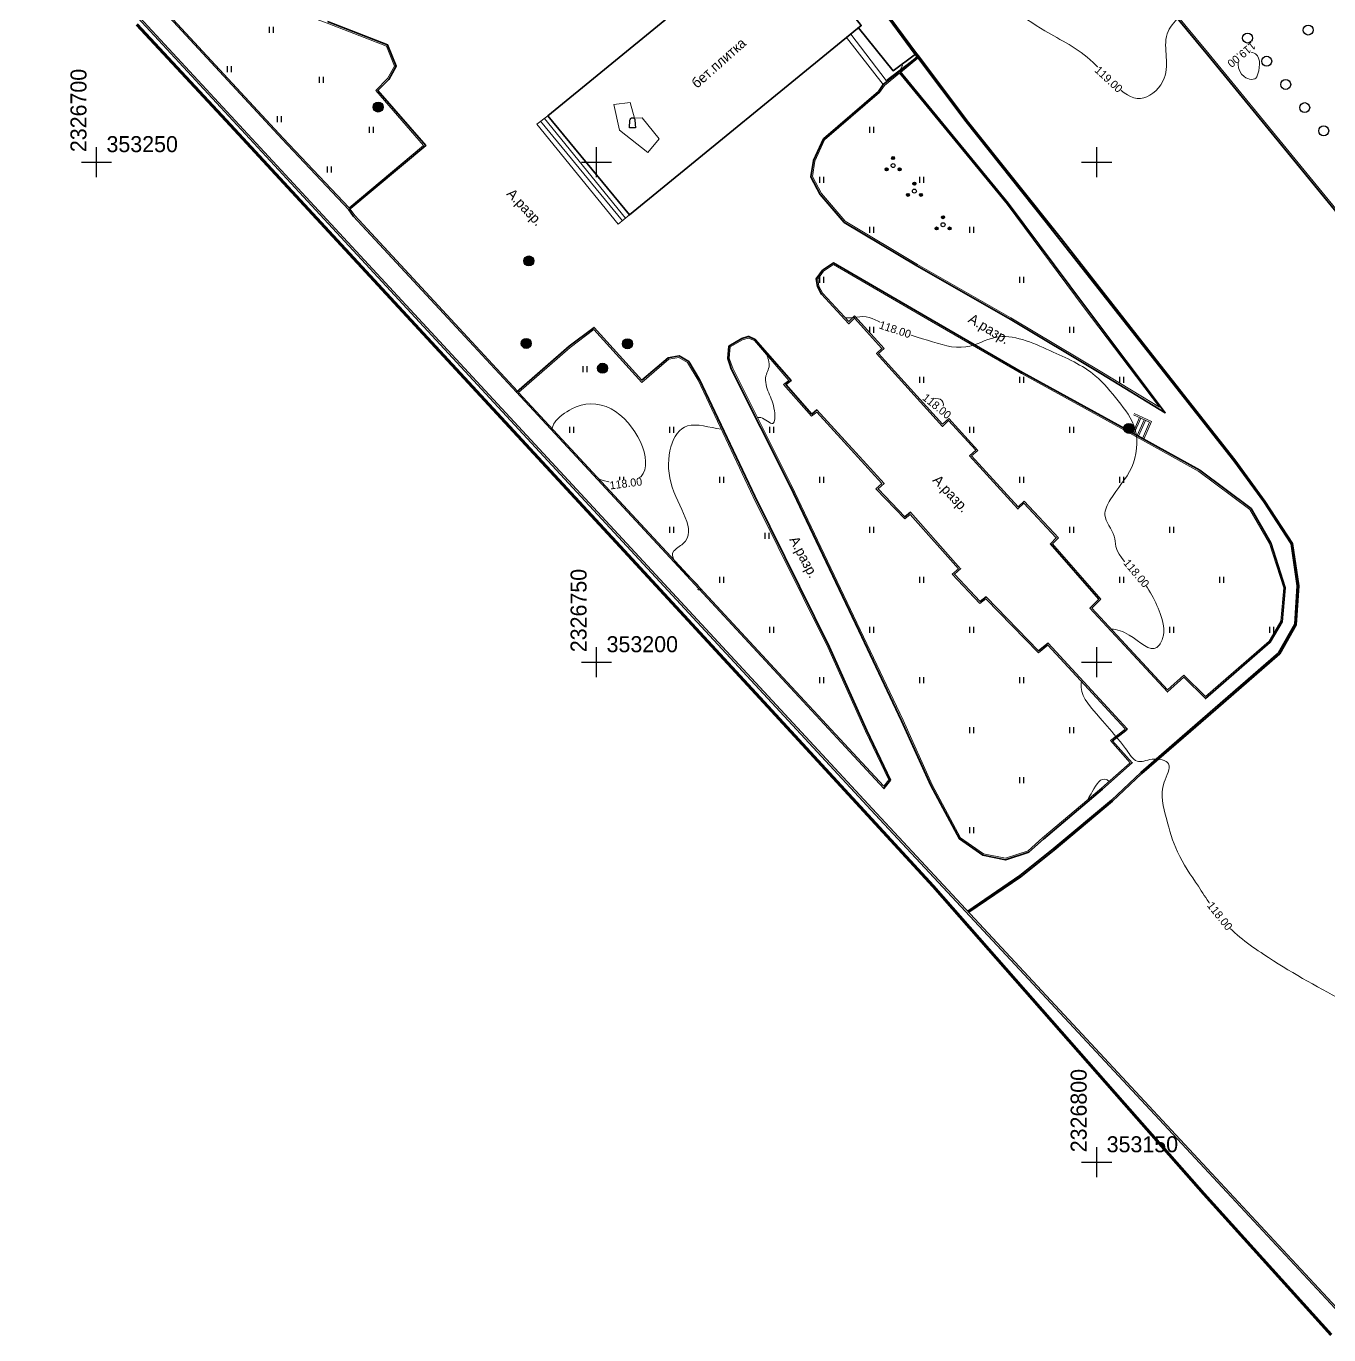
# Model space of a CAD drawing. Header units: millimetres. Extents: x 2326659 to 2326921, y 353133 to 353431.
# Drawn here: x 2326693 to 2326823.2, y 353132.7 to 353263.6 of the extents above; entities that cross this region are included whole.
import ezdxf
from ezdxf.enums import TextEntityAlignment as Align

# ---------------------------------------------------------------- set-up
doc = ezdxf.new("R2010")
doc.units = ezdxf.units.MM
for name, color, linetype in [('06_Инженерно-технические сооружения', 7, 'Continuous'), ('10_Границы покрытий и угодий', 7, 'Continuous'), ('13_Растительность', 7, 'Continuous'), ('19_Горизонтали', 7, 'Continuous'), ('44_Крышки колодцев', 7, 'Continuous'), ('pl_Планшетная_сетка', 7, 'Continuous'), ('Структурные линии', 7, 'Continuous')]:
    doc.layers.add(name, color=color, linetype=linetype)
doc.layers.add('0_ГРАНИЦЫ ПРОЕКТИРОВАНИЯ_Ном._пера__44', color=7, linetype='Continuous', lineweight=60, true_color=0x029e21)
doc.styles.add('LIKE11', font='bm431.shx')
doc.styles.add('pragmai.shx', font='pragmai.shx')

# ---------------------------------------------------------------- blocks, each defined once
blk = doc.blocks.new('g_117')
h = blk.add_hatch(color=255)
h.paths.add_polyline_path([(-0.6, 0.7), (0.7, -0.6, 0.177899), (0.93, 0, 0.639215)])
h.paths.add_polyline_path([(-0.7, 0.6, 0.177899), (-0.93, 0, 0.639215), (0.6, -0.7)])
at = {"color": 0, "flags": 128}
blk.add_lwpolyline([(0.71, -0.71), (-0.71, 0.71)], dxfattribs=at)
at = {"color": 0}
blk.add_circle((0, 0), 1, dxfattribs=at)
at = {"style": 'LIKE11', "flags": 8}
for tag, height, p in [('Номер', 1.6, (0, 2.5)), ('Текст', 2, (1.78, 0.2)), ('Отметка кольца люка', 1.6, (0, -2)), ('Отметка земли (возле него)', 1.6, (0, -4)), ('Верх прокладки', 1.6, (0, -6)), ('Низ прокладки', 1.6, (0, -8))]:
    blk.add_attdef(tag, text='', height=height, dxfattribs=at).set_placement(p, align=Align.MIDDLE_LEFT)
blk = doc.blocks.new('g_395_1')
h = blk.add_hatch(color=0)
h.paths.add_polyline_path([(0.3, 1.5, 1), (-0.3, 1.5, 1)])
h.paths.add_polyline_path([(-1.6, -0.75, 1), (-1, -0.75, 1)])
h.paths.add_polyline_path([(1.6, -0.75, 1), (1, -0.75, 1)])
at = {"color": 0}
for centre, radius in [((0, 0), 0.4), ((0, 1.5), 0.3), ((-1.3, -0.75), 0.3), ((1.3, -0.75), 0.3)]:
    blk.add_circle(centre, radius, dxfattribs=at)
blk = doc.blocks.new('BL_333')
at = {"color": 0}
for p, q in [((0, -1.5), (0, 1.5)), ((-1.5, 0), (1.5, 0))]:
    blk.add_line(p, q, dxfattribs=at)

msp = doc.modelspace()

# ---------------------------------------------------------------- linework, layer by layer
at = {"layer": '06_Инженерно-технические сооружения', "color": 7, "linetype": 'Continuous', "lineweight": 20, "ltscale": 0.5, "transparency": 33554559, "flags": 128}
for points, elevation in [([(2326884, 353254.95), (2326883.71, 353245.87), (2326875.35, 353239.37), (2326867.26, 353233.29), (2326858.1, 353226.34), (2326854.91, 353224.48), (2326850.3, 353224.07), (2326846.89, 353224.36), (2326840.13, 353225.54), (2326833.83, 353233.26), (2326826.91, 353241.68), (2326819.54, 353250.66), (2326811.26, 353260.81), (2326799.08, 353275.48), (2326791.81, 353284.48), (2326784.4, 353293.41), (2326778.11, 353301.46), (2326773.64, 353307.07), (2326766.65, 353315.75), (2326758.81, 353325.1), (2326755.05, 353329.52)], 118.9), ([(2326806.27, 353225.49), (2326798.75, 353235.44), (2326791.04, 353245.81), (2326780.29, 353258.88), (2326778.78, 353257.66), (2326778.29, 353256.95), (2326772.8, 353252.23), (2326771.82, 353250.11), (2326771.58, 353248.56), (2326772.48, 353246.87), (2326774.86, 353244.1), (2326782.09, 353239.77), (2326791.43, 353234.44), (2326800.51, 353229), (2326806.27, 353225.49)], 118.75), ([(2326772.22, 353237.61), (2326772.62, 353236.88), (2326775.22, 353234.05), (2326775.8, 353234.62), (2326778.74, 353231.37), (2326778.2, 353230.85), (2326784.6, 353223.79), (2326785.21, 353224.37), (2326788.12, 353221.18), (2326787.5, 353220.63), (2326792.14, 353215.53), (2326792.74, 353216.1), (2326796.17, 353212.45), (2326795.57, 353211.83), (2326800.42, 353206.3), (2326799.53, 353205.39), (2326807.09, 353197.24), (2326808.71, 353198.71), (2326810.89, 353196.56), (2326817.24, 353202.1), (2326818.41, 353204.09), (2326818.71, 353207.43), (2326817.27, 353211.88), (2326815.33, 353215.28), (2326810.23, 353219.08), (2326805.77, 353221.55), (2326802.42, 353223.39), (2326792.5, 353228.85), (2326782.84, 353234.43), (2326773.69, 353239.75), (2326772.7, 353239.09), (2326772.11, 353238.29), (2326772.22, 353237.61)], 117.98), ([(2326742.21, 353226.98), (2326747.35, 353231.47), (2326749.73, 353233.28), (2326754.52, 353227.98), (2326757.24, 353230.29), (2326758.22, 353230.46), (2326759.1, 353229.97)], 118.18), ([(2326759.1, 353229.97), (2326760.15, 353228.2), (2326765.67, 353216.53), (2326773.14, 353201.43), (2326776.89, 353193.1), (2326779.22, 353188.23), (2326778.72, 353187.59), (2326769.05, 353197.99), (2326757.04, 353211.01), (2326742.21, 353226.98)], 117.97)]:
    msp.add_lwpolyline(points, dxfattribs=dict(at, elevation=elevation))
at = {"layer": '06_Инженерно-технические сооружения', "color": 5, "linetype": 'Continuous', "lineweight": 20, "ltscale": 0.5, "elevation": 118.05, "flags": 128}
msp.add_lwpolyline([(2326700, 353272.73), (2326700.04, 353272.53), (2326718.66, 353252.4), (2326725.25, 353245.42), (2326732.7, 353251.68), (2326727.92, 353257.16), (2326729.1, 353258.36), (2326729.8, 353259.61), (2326728.99, 353261.6), (2326723.05, 353263.91), (2326711.78, 353268.06)], close=True, dxfattribs=at)
at = {"layer": '06_Инженерно-технические сооружения', "color": 7, "linetype": 'Continuous', "lineweight": 20, "ltscale": 0.5, "transparency": 33554559, "elevation": 118.05, "flags": 128}
msp.add_lwpolyline([(2326700, 353272.73), (2326700.04, 353272.53), (2326718.66, 353252.4), (2326725.25, 353245.42), (2326732.7, 353251.68), (2326727.92, 353257.16), (2326729.1, 353258.36), (2326729.8, 353259.61), (2326728.99, 353261.6), (2326723.05, 353263.91), (2326711.78, 353268.06)], close=True, dxfattribs=at)
at = {"layer": '06_Инженерно-технические сооружения', "color": 5, "linetype": 'Continuous', "lineweight": 20, "ltscale": 0.5, "elevation": 118.75, "flags": 128}
msp.add_lwpolyline([(2326780.29, 353258.88), (2326778.78, 353257.66)], dxfattribs=at)
at = {"layer": '06_Инженерно-технические сооружения', "color": 7, "linetype": 'Continuous', "lineweight": 20, "ltscale": 0.5, "transparency": 33554559, "flags": 128}
for points in [[(2326744.39, 353254.09), (2326752.58, 353244.14)], [(2326752.9, 353244.4), (2326744.78, 353254.37)], [(2326725.36, 353245.3), (2326725.83, 353244.66), (2326742.1, 353227.09)], [(2326764.59, 353232.24), (2326763.37, 353231.52), (2326763.27, 353230.4), (2326763.46, 353229.83), (2326763.61, 353229.39), (2326769.5, 353217.67), (2326776.35, 353203.23), (2326780.64, 353194.19), (2326783.54, 353187.75), (2326786.39, 353182.43), (2326788.69, 353180.83), (2326790.87, 353180.39), (2326793.15, 353181.14), (2326794.59, 353182.43), (2326800.48, 353187.41), (2326803.35, 353189.95), (2326801.37, 353192.16), (2326802.81, 353193.28), (2326802.86, 353193.33), (2326795.12, 353201.71), (2326794.17, 353200.94), (2326788.93, 353206.33), (2326788.32, 353205.88), (2326785.56, 353208.8), (2326786.19, 353209.35), (2326781.35, 353214.78), (2326780.81, 353214.33), (2326777.93, 353217.33), (2326778.53, 353217.88), (2326772.01, 353225.01), (2326771.5, 353224.6), (2326768.7, 353227.78), (2326769.23, 353228.18), (2326765.78, 353232.15), (2326765.18, 353232.41), (2326765.17, 353232.41), (2326764.59, 353232.24)], [(2326804.28, 353224.46), (2326803.6, 353222.91)], [(2326803.69, 353224.72), (2326805.29, 353224), (2326804.57, 353222.38)], [(2326804.42, 353224.39), (2326803.73, 353222.84)], [(2326803.75, 353224.86), (2326805.49, 353224.08), (2326804.71, 353222.3)], [(2326804.76, 353224.24), (2326804.05, 353222.66)], [(2326804.89, 353224.18), (2326804.18, 353222.59)]]:
    msp.add_lwpolyline(points, dxfattribs=at)
at = {"layer": '06_Инженерно-технические сооружения', "ltscale": 0.5, "transparency": 33554559, "flags": 128}
msp.add_lwpolyline([(2326753.9, 353253.44), (2326753.3, 353253.43), (2326753.34, 353254.18, -1), (2326753.84, 353254.19)], format="xyb", close=True, dxfattribs=at)
at = {"layer": '06_Инженерно-технические сооружения', "color": 5, "linetype": 'Continuous', "lineweight": 20, "ltscale": 0.5, "flags": 128}
for points in [[(2326725.36, 353245.3), (2326725.83, 353244.66), (2326742.1, 353227.09)], [(2326804.28, 353224.46), (2326803.6, 353222.91)], [(2326803.69, 353224.72), (2326805.29, 353224), (2326804.57, 353222.38)], [(2326804.42, 353224.39), (2326803.73, 353222.84)], [(2326803.75, 353224.86), (2326805.49, 353224.08), (2326804.71, 353222.3)], [(2326804.76, 353224.24), (2326804.05, 353222.66)], [(2326804.89, 353224.18), (2326804.18, 353222.59)]]:
    msp.add_lwpolyline(points, dxfattribs=at)
at = {"layer": '06_Инженерно-технические сооружения', "color": 7, "linetype": 'Continuous', "lineweight": 20, "ltscale": 0.5, "transparency": 33554559}
for points in [[(2326781.89, 353260.79, 118.69), (2326779.65, 353259.14, 118.97), (2326776.18, 353263.44, 118.97), (2326775.41, 353262.79, 118.96), (2326778.96, 353258.17, 118.96), (2326782.17, 353260.64, 119.05)], [(2326775.41, 353262.79, 118.96), (2326774.99, 353262.45, 118.72), (2326778.67, 353257.76, 118.75), (2326780.31, 353259.09, 118.86), (2326780.37, 353259.03, 118.81), (2326782.17, 353260.64, 119.05)], [(2326782.17, 353260.64, 119.05), (2326782, 353260.87, 118.67), (2326781.89, 353260.79, 118.69)], [(2326751.73, 353255.76, 119.2), (2326752.28, 353253.2, 119.2), (2326755.11, 353250.98, 119.24), (2326756.25, 353252.33, 119.21), (2326754.55, 353254.42, 119.23), (2326753.79, 353254.4, 119.36), (2326753.35, 353255.96, 119.2), (2326751.73, 353255.76, 119.2)], [(2326745.13, 353254.64, 119.17), (2326744.01, 353253.8, 118.37), (2326752.17, 353243.8, 118.32), (2326753.29, 353244.72, 0)]]:
    msp.add_polyline3d(points, dxfattribs=at)
at = {"layer": '10_Границы покрытий и угодий', "color": 7, "linetype": 'Continuous', "lineweight": 35, "ltscale": 0.5, "transparency": 33554559, "flags": 128}
for points, elevation in [([(2326781.85, 353260.76), (2326777.86, 353266.18), (2326765.78, 353281.53), (2326757.12, 353292.49), (2326749.7, 353302.11), (2326741.29, 353313.07), (2326740.38, 353314.33), (2326738.39, 353315.59), (2326736.99, 353316.11), (2326734.35, 353315.95), (2326732.62, 353314.99), (2326730.27, 353312.99), (2326725.19, 353308.5), (2326714.68, 353299.25), (2326703.33, 353289.31), (2326693.56, 353280.56), (2326693.15, 353278.43), (2326693.61, 353276.78), (2326694.78, 353275.02), (2326697.64, 353271.74), (2326778, 353184.9), (2326824.88, 353134.52)], 118.67), ([(2326787.11, 353175.12), (2326792.33, 353178.66), (2326795.64, 353181.33), (2326801.48, 353186.22), (2326804.43, 353188.97), (2326809.31, 353193.23), (2326818.19, 353200.95), (2326819.81, 353203.79), (2326820.06, 353207.63), (2326819.43, 353211.82), (2326816.71, 353216.03), (2326813.7, 353220.13), (2326794.85, 353244.1), (2326786.94, 353254.04), (2326782.1, 353260.48), (2326782.05, 353260.54)], 0)]:
    msp.add_lwpolyline(points, dxfattribs=dict(at, elevation=elevation))
at = {"layer": '10_Границы покрытий и угодий', "color": 5, "linetype": 'Continuous', "lineweight": 35, "ltscale": 0.5, "elevation": 118.75}
for points in [[(2326778.67, 353257.76), (2326780.2, 353258.99), (2326780.31, 353259.09), (2326782.05, 353260.54)], [(2326780.4, 353258.99), (2326780.4, 353258.99), (2326782.13, 353260.44)]]:
    msp.add_lwpolyline(points, dxfattribs=at)
at = {"layer": '10_Границы покрытий и угодий', "color": 1, "linetype": 'Continuous', "lineweight": 35, "ltscale": 0.5, "elevation": 118.67}
for points in [[(2326781.85, 353260.76), (2326782.05, 353260.54)], [(2326782, 353260.87), (2326782.17, 353260.63)]]:
    msp.add_lwpolyline(points, dxfattribs=at)
at = {"layer": '10_Границы покрытий и угодий', "color": 7, "linetype": 'Continuous', "lineweight": 35, "ltscale": 0.5, "transparency": 33554559}
for points in [[(2326754.87, 353329.45, 119.52), (2326758.67, 353324.98, 119.5), (2326766.51, 353315.64, 119.35), (2326773.5, 353306.96, 119.28), (2326777.97, 353301.35, 119.28), (2326784.18, 353293.43, 119.36), (2326792.19, 353283.6, 119.32), (2326799.16, 353275.16, 119.31), (2326811.12, 353260.7, 118.91), (2326819.4, 353250.55, 118.86), (2326826.77, 353241.57, 118.74), (2326833.69, 353233.15, 118.7), (2326840.03, 353225.37, 118.7), (2326846.86, 353224.18, 118.83), (2326850.3, 353223.89, 118.89), (2326854.97, 353224.3, 0), (2326858.2, 353226.19, 118.75), (2326867.37, 353233.15, 118.84), (2326875.46, 353239.23, 118.89), (2326883.89, 353245.78, 118.97), (2326884.18, 353254.94, 118.9)], [(2326824.75, 353134.4, 118.67), (2326777.87, 353184.78, 118.67), (2326697.51, 353271.62, 118.67), (2326694.63, 353274.92, 118.67), (2326693.45, 353276.71, 118.67), (2326692.97, 353278.42, 118.67), (2326693.39, 353280.65, 118.32), (2326703.21, 353289.44, 118.5), (2326714.56, 353299.39, 118.72), (2326725.07, 353308.63, 118.98), (2326730.15, 353313.13, 119.14), (2326732.52, 353315.14, 119.23), (2326734.3, 353316.13, 119.26), (2326737.01, 353316.29, 119.4), (2326738.47, 353315.75, 119.33), (2326740.51, 353314.46, 119.33), (2326741.43, 353313.18, 119.29), (2326749.84, 353302.22, 119.18), (2326757.26, 353292.6, 119.07), (2326765.92, 353281.64, 118.99), (2326778, 353266.29, 118.71), (2326782, 353260.87, 118.67)], [(2326745.13, 353254.64, 119.17), (2326753.29, 353244.72, 0), (2326776.47, 353263.66, 119.02), (2326768.51, 353273.81, 119.15), (2326745.13, 353254.64, 119.17)], [(2326706.88, 353264.93, 118.34), (2326718.55, 353252.3, 118.25), (2326725.23, 353245.22, 118.18), (2326725.71, 353244.56, 118.24), (2326741.99, 353226.99, 117.96), (2326747.26, 353231.59, 117.89), (2326749.75, 353233.48, 117.94), (2326754.53, 353228.19, 117.9), (2326757.17, 353230.43, 117.91), (2326758.25, 353230.62, 117.94), (2326759.21, 353230.08, 117.97), (2326760.28, 353228.27, 117.89), (2326765.81, 353216.6, 117.79), (2326773.28, 353201.49, 117.64), (2326777.03, 353193.16, 117.58), (2326779.4, 353188.21, 117.62)], [(2326725.23, 353245.22, 118.18), (2326732.92, 353251.66, 118.33), (2326728.12, 353257.15, 118.1), (2326729.22, 353258.27, 118.11), (2326729.97, 353259.6, 118.15), (2326729.1, 353261.72, 118.14), (2326723.1, 353264.05, 118.12)], [(2326781.89, 353260.79, 118.69), (2326779.65, 353259.14, 118.97), (2326776.18, 353263.44, 118.97), (2326776.47, 353263.66, 119.02)], [(2326778.67, 353257.76, 118.75), (2326778.18, 353257.05, 118.38), (2326772.68, 353252.32, 118.31), (2326771.68, 353250.15, 118.26), (2326771.42, 353248.53, 118.23), (2326772.36, 353246.78, 118.19), (2326774.76, 353243.98, 118.09), (2326782.01, 353239.64, 118.08), (2326791.35, 353234.31, 118.01), (2326800.43, 353228.87, 118.01), (2326806.86, 353224.95, 118.27), (2326798.87, 353235.53, 118.33), (2326791.16, 353245.9, 118.29), (2326780.31, 353259.09, 118.86), (2326782.17, 353260.63, 118.67)], [(2326782.17, 353260.63, 118.67), (2326787.06, 353254.13, 118.61), (2326796.44, 353242.35, 118.49), (2326805.21, 353231.17, 118.41), (2326813.82, 353220.22, 118.42), (2326816.83, 353216.11, 118.41), (2326819.57, 353211.87, 118.36), (2326820.21, 353207.64, 118.4), (2326819.96, 353203.75, 118.37), (2326818.31, 353200.85, 118.3), (2326811.9, 353195.28, 118.09), (2326809.41, 353193.12, 118.1), (2326804.53, 353188.86, 117.92), (2326801.58, 353186.11, 117.89), (2326795.74, 353181.21, 117.79), (2326792.42, 353178.54, 117.73), (2326787.22, 353175, 118.67)], [(2326802.49, 353223.52, 117.9), (2326805.84, 353221.68, 118.12), (2326810.31, 353219.21, 118.34), (2326815.44, 353215.38, 118.33), (2326817.41, 353211.94, 118.4), (2326818.86, 353207.45, 118.38), (2326818.56, 353204.04, 118.37), (2326817.36, 353202, 118.31), (2326810.88, 353196.36, 118.18), (2326808.71, 353198.5, 118.15), (2326807.08, 353197.03, 118.13), (2326799.32, 353205.39, 117.94), (2326800.21, 353206.3, 117.91), (2326795.37, 353211.83, 117.81), (2326795.96, 353212.45, 117.81), (2326792.73, 353215.89, 117.81), (2326792.13, 353215.32, 117.85), (2326787.29, 353220.64, 117.88), (2326787.91, 353221.19, 117.9), (2326785.2, 353224.16, 117.88), (2326784.59, 353223.58, 117.92), (2326777.99, 353230.86, 117.95), (2326778.53, 353231.38, 117.95), (2326775.79, 353234.4, 117.98), (2326775.21, 353233.84, 117.98), (2326772.5, 353236.79, 118.05), (2326772.08, 353237.56, 118.08), (2326771.95, 353238.33, 118.1), (2326772.59, 353239.2, 118.1), (2326773.68, 353239.93, 118.1), (2326782.92, 353234.56, 118.06), (2326792.57, 353228.98, 117.95), (2326802.49, 353223.52, 117.9)], [(2326793.23, 353181.01, 117.8), (2326790.88, 353180.24, 117.73), (2326788.63, 353180.69, 117.82), (2326786.27, 353182.33, 117.77), (2326783.41, 353187.68, 117.58), (2326780.5, 353194.13, 117.7), (2326776.21, 353203.17, 117.71), (2326769.37, 353217.6, 117.75), (2326763.47, 353229.33, 117.91), (2326763.32, 353229.78, 117.9), (2326763.12, 353230.38, 117.89), (2326763.23, 353231.61, 117.99), (2326764.53, 353232.38, 118.05), (2326765.17, 353232.57, 118.05), (2326765.23, 353232.55, 118.04), (2326765.87, 353232.27, 118.02), (2326769.45, 353228.16, 117.92), (2326768.92, 353227.76, 117.88), (2326771.52, 353224.81, 117.86), (2326772.02, 353225.22, 117.9), (2326778.74, 353217.87, 117.86), (2326778.14, 353217.32, 117.87), (2326780.82, 353214.53, 117.85), (2326781.37, 353214.99, 117.82), (2326786.4, 353209.34, 117.78), (2326785.78, 353208.79, 117.77), (2326788.34, 353206.08, 117.8), (2326788.95, 353206.53, 117.79), (2326794.18, 353201.14, 117.84), (2326795.14, 353201.91, 117.89), (2326803.06, 353193.33, 118.1), (2326802.91, 353193.17, 118.1), (2326801.59, 353192.14, 117.93), (2326803.56, 353189.94, 117.95), (2326800.58, 353187.3, 117.88), (2326794.69, 353182.32, 117.81), (2326793.23, 353181.01, 117.8)], [(2326741.99, 353226.99, 117.96), (2326756.93, 353210.9, 118.02), (2326768.94, 353197.89, 117.95), (2326778.73, 353187.36, 117.82), (2326779.4, 353188.21, 117.62)]]:
    msp.add_polyline3d(points, dxfattribs=at)
at = {"layer": '10_Границы покрытий и угодий', "color": 5, "linetype": 'Continuous', "lineweight": 35, "ltscale": 0.5}
msp.add_polyline3d([(2326725.23, 353245.22, 118.18), (2326732.92, 353251.66, 118.33), (2326728.12, 353257.15, 118.1), (2326729.22, 353258.27, 118.11), (2326729.97, 353259.6, 118.15), (2326729.1, 353261.72, 118.14), (2326723.1, 353264.05, 118.12)], dxfattribs=at)
at = {"layer": '13_Растительность', "ltscale": 0.5, "transparency": 33554559, "flags": 128}
for points in [[(2326717.31, 353262.92), (2326717.31, 353263.52)], [(2326717.71, 353262.92), (2326717.71, 353263.52)], [(2326713.11, 353258.98), (2326713.11, 353259.58)], [(2326713.51, 353258.98), (2326713.51, 353259.58)], [(2326722.31, 353257.92), (2326722.31, 353258.52)], [(2326722.71, 353257.92), (2326722.71, 353258.52)], [(2326718.11, 353253.98), (2326718.11, 353254.58)], [(2326718.51, 353253.98), (2326718.51, 353254.58)], [(2326727.31, 353252.92), (2326727.31, 353253.52)], [(2326727.71, 353252.92), (2326727.71, 353253.52)], [(2326777.31, 353252.92), (2326777.31, 353253.52)], [(2326777.71, 353252.92), (2326777.71, 353253.52)], [(2326723.11, 353248.98), (2326723.11, 353249.58)], [(2326723.51, 353248.98), (2326723.51, 353249.58)], [(2326772.31, 353247.92), (2326772.31, 353248.52)], [(2326772.71, 353247.92), (2326772.71, 353248.52)], [(2326782.31, 353247.92), (2326782.31, 353248.52)], [(2326782.71, 353247.92), (2326782.71, 353248.52)], [(2326777.31, 353242.92), (2326777.31, 353243.52)], [(2326777.71, 353242.92), (2326777.71, 353243.52)], [(2326787.31, 353242.92), (2326787.31, 353243.52)], [(2326787.71, 353242.92), (2326787.71, 353243.52)], [(2326772.31, 353237.92), (2326772.31, 353238.52)], [(2326772.71, 353237.92), (2326772.71, 353238.52)], [(2326792.31, 353237.92), (2326792.31, 353238.52)], [(2326792.71, 353237.92), (2326792.71, 353238.52)], [(2326777.31, 353232.92), (2326777.31, 353233.52)], [(2326777.71, 353232.92), (2326777.71, 353233.52)], [(2326797.31, 353232.92), (2326797.31, 353233.52)], [(2326797.71, 353232.92), (2326797.71, 353233.52)], [(2326748.66, 353228.99), (2326748.66, 353229.59)], [(2326749.06, 353228.99), (2326749.06, 353229.59)], [(2326782.31, 353227.92), (2326782.31, 353228.52)], [(2326782.71, 353227.92), (2326782.71, 353228.52)], [(2326792.31, 353227.92), (2326792.31, 353228.52)], [(2326792.71, 353227.92), (2326792.71, 353228.52)], [(2326802.31, 353227.92), (2326802.31, 353228.52)], [(2326802.71, 353227.92), (2326802.71, 353228.52)], [(2326747.31, 353222.92), (2326747.31, 353223.52)], [(2326747.71, 353222.92), (2326747.71, 353223.52)], [(2326757.31, 353222.92), (2326757.31, 353223.52)], [(2326757.71, 353222.92), (2326757.71, 353223.52)], [(2326767.31, 353222.92), (2326767.31, 353223.52)], [(2326767.71, 353222.92), (2326767.71, 353223.52)], [(2326787.31, 353222.92), (2326787.31, 353223.52)], [(2326787.71, 353222.92), (2326787.71, 353223.52)], [(2326797.31, 353222.92), (2326797.31, 353223.52)], [(2326797.71, 353222.92), (2326797.71, 353223.52)], [(2326752.31, 353217.92), (2326752.31, 353218.52)], [(2326752.71, 353217.92), (2326752.71, 353218.52)], [(2326762.31, 353217.92), (2326762.31, 353218.52)], [(2326762.71, 353217.92), (2326762.71, 353218.52)], [(2326772.31, 353217.92), (2326772.31, 353218.52)], [(2326772.71, 353217.92), (2326772.71, 353218.52)], [(2326792.31, 353217.92), (2326792.31, 353218.52)], [(2326792.71, 353217.92), (2326792.71, 353218.52)], [(2326802.31, 353217.92), (2326802.31, 353218.52)], [(2326802.71, 353217.92), (2326802.71, 353218.52)], [(2326757.31, 353212.92), (2326757.31, 353213.52)], [(2326757.71, 353212.92), (2326757.71, 353213.52)], [(2326777.31, 353212.92), (2326777.31, 353213.52)], [(2326777.71, 353212.92), (2326777.71, 353213.52)], [(2326797.31, 353212.92), (2326797.31, 353213.52)], [(2326797.71, 353212.92), (2326797.71, 353213.52)], [(2326807.31, 353212.92), (2326807.31, 353213.52)], [(2326807.71, 353212.92), (2326807.71, 353213.52)], [(2326766.86, 353212.32), (2326766.86, 353212.92)], [(2326767.26, 353212.32), (2326767.26, 353212.92)], [(2326762.31, 353207.92), (2326762.31, 353208.52)], [(2326762.71, 353207.92), (2326762.71, 353208.52)], [(2326782.31, 353207.92), (2326782.31, 353208.52)], [(2326782.71, 353207.92), (2326782.71, 353208.52)], [(2326802.31, 353207.92), (2326802.31, 353208.52)], [(2326802.71, 353207.92), (2326802.71, 353208.52)], [(2326812.31, 353207.92), (2326812.31, 353208.52)], [(2326812.71, 353207.92), (2326812.71, 353208.52)], [(2326767.31, 353202.92), (2326767.31, 353203.52)], [(2326767.71, 353202.92), (2326767.71, 353203.52)], [(2326777.31, 353202.92), (2326777.31, 353203.52)], [(2326777.71, 353202.92), (2326777.71, 353203.52)], [(2326787.31, 353202.92), (2326787.31, 353203.52)], [(2326787.71, 353202.92), (2326787.71, 353203.52)], [(2326807.31, 353202.92), (2326807.31, 353203.52)], [(2326807.71, 353202.92), (2326807.71, 353203.52)], [(2326817.31, 353202.92), (2326817.31, 353203.52)], [(2326817.71, 353202.92), (2326817.71, 353203.52)], [(2326772.31, 353197.92), (2326772.31, 353198.52)], [(2326772.71, 353197.92), (2326772.71, 353198.52)], [(2326782.31, 353197.92), (2326782.31, 353198.52)], [(2326782.71, 353197.92), (2326782.71, 353198.52)], [(2326792.31, 353197.92), (2326792.31, 353198.52)], [(2326792.71, 353197.92), (2326792.71, 353198.52)], [(2326787.31, 353192.92), (2326787.31, 353193.52)], [(2326787.71, 353192.92), (2326787.71, 353193.52)], [(2326797.31, 353192.92), (2326797.31, 353193.52)], [(2326797.71, 353192.92), (2326797.71, 353193.52)], [(2326792.31, 353187.92), (2326792.31, 353188.52)], [(2326792.71, 353187.92), (2326792.71, 353188.52)], [(2326787.31, 353182.92), (2326787.31, 353183.52)], [(2326787.71, 353182.92), (2326787.71, 353183.52)]]:
    msp.add_lwpolyline(points, dxfattribs=at)
at = {"layer": '13_Растительность', "ltscale": 0.5, "transparency": 33554559}
for centre in [(2326815.09, 353262.41), (2326821.15, 353263.21), (2326817, 353260.09), (2326818.9, 353257.77), (2326820.8, 353255.45), (2326822.7, 353253.13)]:
    msp.add_circle(centre, 0.5, dxfattribs=at)
at = {"layer": '19_Горизонтали', "color": 42, "linetype": 'Continuous', "lineweight": 20, "ltscale": 0.5, "transparency": 33554559, "elevation": 119, "flags": 128}
msp.add_lwpolyline([(2326780.6, 353259.7), (2326780.39, 353259.27)], dxfattribs=at)
at = {"layer": '19_Горизонтали', "color": 42, "linetype": 'Continuous', "lineweight": 20, "ltscale": 0.5, "transparency": 33554559}
for points, knots in [([(2326827.57, 353281.71, 119), (2326827.57, 353281.64, 119), (2326829.59, 353279.8, 119), (2326820.07, 353281.82, 119), (2326816.65, 353282.53, 119), (2326814.24, 353279.45, 119), (2326814.26, 353276.8, 119), (2326812.18, 353273.3, 119), (2326809.56, 353269.45, 119), (2326809.06, 353265.2, 119), (2326806.16, 353262.52, 119), (2326807.84, 353258.83, 119), (2326803.64, 353254.84, 119), (2326799.84, 353260.65, 119), (2326794.04, 353263.26, 119), (2326788.64, 353267.55, 119), (2326785.31, 353271.61, 119), (2326780.38, 353274.44, 119), (2326773.58, 353277.23, 119), (2326769.35, 353281.44, 119), (2326764.93, 353282.57, 119), (2326765.72, 353281.89, 119), (2326765.98, 353281.54, 119), (2326766.16, 353281.31, 119), (2326766.28, 353281.16, 119), (2326766.34, 353281.08, 119)], [98.713653, 98.713653, 98.713653, 98.713653, 99.037835, 104.551521, 111.251123, 113.11873, 115.207195, 118.953069, 124.987915, 129.127137, 131.212101, 135.921819, 138.765005, 144.933332, 150.724264, 159.081798, 164.960056, 166.288497, 176.095299, 186.003313, 186.261736, 187.183712, 187.443653, 187.742255, 188.027943, 188.027943, 188.027943, 188.027943]), ([(2326801.46, 353203.31, 118), (2326802.01, 353203.29, 118), (2326803.81, 353202.68, 118), (2326805.66, 353200.6, 118), (2326806.96, 353202.87, 118), (2326806.22, 353205.62, 118), (2326804.51, 353208.63, 118), (2326801.87, 353210.72, 118), (2326801.84, 353213.06, 118), (2326800.41, 353214.45, 118), (2326801.7, 353217.05, 118), (2326803.85, 353219.19, 118), (2326804.34, 353223.31, 118), (2326802.14, 353226.18, 118), (2326799.6, 353229.28, 118), (2326795.27, 353231.15, 118), (2326790.63, 353233.32, 118), (2326786.72, 353230.96, 118), (2326782.91, 353232.31, 118), (2326779.56, 353233.17, 118), (2326777.11, 353234.8, 118), (2326775.64, 353234.4, 118), (2326775.06, 353234.43, 118), (2326774.87, 353234.43, 118)], [80.745775, 80.745775, 80.745775, 80.745775, 82.42026, 85.442402, 86.522407, 89.026557, 93.614005, 97.071384, 98.095311, 100.415823, 102.033191, 105.91728, 109.740327, 113.057673, 116.431511, 121.616506, 127.240353, 130.323744, 134.208376, 138.513313, 141.103678, 142.310048, 142.873191, 142.873191, 142.873191, 142.873191]), ([(2326767.07, 353230.67, 118), (2326767.07, 353230.64, 118), (2326767.1, 353230.38, 118), (2326767.47, 353229.67, 118), (2326766.67, 353228.51, 118), (2326767.21, 353226.78, 118), (2326767.85, 353225.6, 118), (2326767.86, 353223.25, 118), (2326766.74, 353224.48, 118), (2326766.2, 353224.48, 118), (2326766.09, 353224.46, 118)], [151.711061, 151.711061, 151.711061, 151.711061, 151.7833, 152.577608, 153.828255, 155.532059, 157.412974, 158.707924, 160.034765, 160.380791, 160.380791, 160.380791, 160.380791]), ([(2326747.53, 353225.34, 118), (2326746.87, 353224.98, 118), (2326745.91, 353224.35, 118), (2326745.6, 353223.56, 118), (2326745.55, 353223.37, 118)], [0, 0, 0, 0, 2.243768, 2.943722, 2.943722, 2.943722, 2.943722]), ([(2326750.27, 353218.29, 118), (2326750.4, 353218.25, 118), (2326752.07, 353217.72, 118), (2326756.78, 353217.99, 118), (2326752.91, 353226.15, 118), (2326748.68, 353225.96, 118), (2326747.53, 353225.34, 118)], [9.469961, 9.469961, 9.469961, 9.469961, 9.787336, 13.607388, 21.011111, 24.922564, 24.922564, 24.922564, 24.922564]), ([(2326762.47, 353223.3, 118), (2326761.28, 353223.45, 118), (2326757.87, 353224.7, 118), (2326756.08, 353217.5, 118), (2326760.62, 353212.78, 118), (2326757.03, 353210.9, 118), (2326758.44, 353209.27, 118), (2326760.97, 353206.99, 118), (2326760.13, 353207.25, 118), (2326760.09, 353207.26, 118)], [164.202918, 164.202918, 164.202918, 164.202918, 167.609772, 173.489499, 179.748374, 180.954093, 183.324076, 185.58745, 185.726502, 185.726502, 185.726502, 185.726502]), ([(2326836.81, 353144.65, 118), (2326836.91, 353144.76, 118), (2326837.18, 353145.08, 118), (2326838.37, 353145.95, 118), (2326838.81, 353148.51, 118), (2326839.02, 353151.48, 118), (2326836.6, 353154.13, 118), (2326836.36, 353157.82, 118), (2326835.1, 353162.24, 118), (2326829.88, 353163.53, 118), (2326824.06, 353166.41, 118), (2326817.73, 353169.94, 118), (2326812.63, 353173.65, 118), (2326810.26, 353177.54, 118), (2326807.95, 353180.78, 118), (2326806.96, 353184.42, 118), (2326806.14, 353187.28, 118), (2326807.82, 353190.05, 118), (2326805.53, 353190.51, 118), (2326803.94, 353189.71, 118), (2326803.04, 353191.24, 118), (2326801.86, 353192.64, 118), (2326800.25, 353194.57, 118), (2326798.36, 353196.59, 118), (2326798.44, 353197.87, 118), (2326798.48, 353198.07, 118)], [0, 0, 0, 0, 0.463322, 1.255825, 4.335181, 7.645898, 9.749911, 14.522437, 18.647495, 22.099582, 29.484773, 38.555332, 43.784979, 48.088997, 52.107867, 55.628438, 59.261204, 61.138865, 62.847399, 64.366933, 65.89122, 67.233307, 70.069745, 73.634217, 74.314871, 74.314871, 74.314871, 74.314871]), ([(2326800.96, 353188.26, 118), (2326800.4, 353188.5, 118), (2326799.86, 353187.6, 118), (2326799.25, 353186.51, 118), (2326799.13, 353186.27, 118)], [0, 0, 0, 0, 1.854161, 2.488026, 2.488026, 2.488026, 2.488026])]:
    msp.add_open_spline(points, degree=3, knots=knots, dxfattribs=at)
for points, start_tangent, end_tangent in [([(2326816.01, 353258.53, 119), (2326815.88, 353260.83, 119), (2326814.62, 353260.85, 119), (2326814.75, 353258.55, 119), (2326816.01, 353258.53, 119)], (0.382339, 0.924022), (0.382339, 0.924022)), ([(2326784.17, 353226.34, 118), (2326783.32, 353226.39, 118), (2326783.82, 353225.79, 118), (2326784.38, 353225.29, 118), (2326784.68, 353225.8, 118), (2326784.17, 353226.34, 118)], (-0.994305, 0.106576), (-0.994305, 0.106576))]:
    msp.add_spline(points, degree=3, dxfattribs=dict(at, start_tangent=start_tangent, end_tangent=end_tangent))
msp.add_open_spline([(2326801.24, 353188.08, 118), (2326801.16, 353188.16, 118), (2326801.06, 353188.22, 118), (2326800.96, 353188.26, 118)], degree=3, dxfattribs=at)
at = {"layer": 'Структурные линии', "linetype": 'Continuous', "lineweight": -3, "transparency": 33554559}
msp.add_polyline3d([(2326779.65, 353259.14, 118.97), (2326781.89, 353260.79, 118.69)], dxfattribs=at)

# ---------------------------------------------------------------- block references
at = {"layer": '13_Растительность', "linetype": 'Continuous', "transparency": 33554559, "xscale": 0.5, "yscale": 0.5, "zscale": 0.5}
for p in [(2326779.65, 353249.66, 118.06), (2326781.77, 353247.1, 118.22), (2326784.64, 353243.74, 118.36)]:
    msp.add_blockref('g_395_1', p, dxfattribs=at)
at = {"layer": '13_Растительность', "ltscale": 0.5, "transparency": 33554559, "xscale": 0.5, "yscale": 0.5, "zscale": 0.5}
for p in [(2326779.65, 353249.66, 118.06), (2326781.77, 353247.1, 118.22), (2326784.64, 353243.74, 118.36)]:
    msp.add_blockref('g_395_1', p, dxfattribs=at)
at = {"layer": '44_Крышки колодцев', "color": 0, "linetype": 'Continuous', "transparency": 33554559, "xscale": 0.5, "yscale": 0.5, "zscale": 0.5}
for p in [(2326728.16, 353255.51, 118.37), (2326743.23, 353240.12, 118.23), (2326742.97, 353231.87, 118.05), (2326753.09, 353231.84, 118.04), (2326750.6, 353229.39, 117.96), (2326803.22, 353223.38, 117.85)]:
    msp.add_blockref('g_117', p, dxfattribs=at)
at = {"layer": 'pl_Планшетная_сетка', "color": 104}
for p in [(2326700, 353250), (2326750, 353250), (2326800, 353250), (2326750, 353200), (2326800, 353200), (2326800, 353150)]:
    msp.add_blockref('BL_333', p, dxfattribs=at)

# ---------------------------------------------------------------- texts
at = {"layer": '10_Границы покрытий и угодий', "color": 7, "lineweight": 20, "ltscale": 0.5, "transparency": 33554559, "char_height": 1, "attachment_point": 4, "style": 'pragmai.shx'}
for s, insert, rotation in [('\\A1;бет.плитка', (2326759.71, 353257.69, 118.1), 41.5368), ('\\A1;А.разр.', (2326741.2, 353247.02, 118.1), 313.2689), ('\\A1;А.разр.', (2326787.25, 353234.36, 118.1), 328.8886), ('\\A1;А.разр.', (2326783.78, 353218.38, 118.1), 313.2689), ('\\A1;А.разр.', (2326769.55, 353212.43, 236.07), 297.7946)]:
    msp.add_mtext(s, dxfattribs=dict(at, insert=insert, rotation=rotation))
at = {"layer": 'pl_Планшетная_сетка', "color": 104, "style": 'pragmai.shx'}
for s, p in [('2326700', (2326699, 353251)), ('2326750', (2326749, 353201)), ('2326800', (2326799, 353151))]:
    msp.add_text(s, height=1.6, rotation=90, dxfattribs=at).set_placement(p)
for s, p in [('353250', (2326701, 353251)), ('353200', (2326751, 353201)), ('353150', (2326801, 353151))]:
    msp.add_text(s, height=1.6, dxfattribs=at).set_placement(p)

# ---------------------------------------------------------------- next in the draw order: texts
at = {"layer": '19_Горизонтали', "color": 42, "transparency": 33554559, "char_height": 0.8, "attachment_point": 5, "style": 'pragmai.shx', "bg_fill": 3, "box_fill_scale": 1, "bg_fill_color": 1, "bg_fill_transparency": 0}
for s, insert, rotation in [('119.00', (2326814.49, 353260.75), 219.6077), ('119.00', (2326801.2, 353258.28), 317.2732), ('118.00', (2326779.85, 353233.26, 118), 341.8082), ('118.00', (2326784.02, 353225.59), 320.9974), ('118.00', (2326752.93, 353217.87), 7.4195), ('118.00', (2326803.97, 353208.89), 309.9892), ('118.00', (2326812.31, 353174.62), 308.5556)]:
    msp.add_mtext(s, dxfattribs=dict(at, insert=insert, rotation=rotation))

# ---------------------------------------------------------------- next in the draw order: linework, layer by layer
at = {"layer": '06_Инженерно-технические сооружения', "color": 1, "linetype": 'Continuous', "lineweight": 20, "ltscale": 0.5, "elevation": 118.9, "flags": 128}
msp.add_lwpolyline([(2326884, 353254.95), (2326883.71, 353245.87), (2326875.35, 353239.37), (2326867.26, 353233.29), (2326858.1, 353226.34), (2326854.91, 353224.48), (2326850.3, 353224.07), (2326846.89, 353224.36), (2326840.13, 353225.54), (2326833.83, 353233.26), (2326826.91, 353241.68), (2326819.54, 353250.66), (2326811.26, 353260.81), (2326799.08, 353275.48), (2326791.81, 353284.48), (2326784.4, 353293.41), (2326778.11, 353301.46), (2326773.64, 353307.07), (2326766.65, 353315.75), (2326758.81, 353325.1), (2326755.05, 353329.52)], dxfattribs=at)
at = {"layer": '06_Инженерно-технические сооружения', "color": 5, "linetype": 'Continuous', "lineweight": 20, "ltscale": 0.5, "flags": 128}
for points, elevation in [([(2326778.78, 353257.66), (2326778.29, 353256.95), (2326772.8, 353252.23), (2326771.82, 353250.11), (2326771.58, 353248.56), (2326772.48, 353246.87), (2326774.86, 353244.1), (2326782.09, 353239.77), (2326791.43, 353234.44), (2326800.51, 353229), (2326806.27, 353225.49)], 118.75), ([(2326806.27, 353225.49), (2326798.75, 353235.44), (2326791.04, 353245.81), (2326780.29, 353258.88)], 118.75), ([(2326772.22, 353237.61), (2326772.62, 353236.88), (2326775.22, 353234.05), (2326775.8, 353234.62), (2326778.74, 353231.37), (2326778.2, 353230.85), (2326784.6, 353223.79), (2326785.21, 353224.37), (2326788.12, 353221.18), (2326787.5, 353220.63), (2326792.14, 353215.53), (2326792.74, 353216.1), (2326796.17, 353212.45), (2326795.57, 353211.83), (2326800.42, 353206.3), (2326799.53, 353205.39), (2326807.09, 353197.24), (2326808.71, 353198.71), (2326810.89, 353196.56), (2326817.24, 353202.1), (2326818.41, 353204.09), (2326818.71, 353207.43), (2326817.27, 353211.88), (2326815.33, 353215.28), (2326810.23, 353219.08), (2326805.77, 353221.55), (2326802.42, 353223.39), (2326792.5, 353228.85), (2326782.84, 353234.43), (2326773.69, 353239.75), (2326772.7, 353239.09), (2326772.11, 353238.29), (2326772.22, 353237.61)], 117.98), ([(2326759.1, 353229.97), (2326760.15, 353228.2), (2326765.67, 353216.53), (2326773.14, 353201.43), (2326776.89, 353193.1), (2326779.22, 353188.23), (2326778.72, 353187.59), (2326769.05, 353197.99), (2326757.04, 353211.01), (2326742.21, 353226.98)], 117.97)]:
    msp.add_lwpolyline(points, dxfattribs=dict(at, elevation=elevation))
msp.add_lwpolyline([(2326764.59, 353232.24), (2326763.37, 353231.52), (2326763.27, 353230.4), (2326763.46, 353229.83), (2326763.61, 353229.39), (2326769.5, 353217.67), (2326776.35, 353203.23), (2326780.64, 353194.19), (2326783.54, 353187.75), (2326786.39, 353182.43), (2326788.69, 353180.83), (2326790.87, 353180.39), (2326793.15, 353181.14), (2326794.59, 353182.43), (2326800.48, 353187.41), (2326803.35, 353189.95), (2326801.37, 353192.16), (2326802.81, 353193.28), (2326802.86, 353193.33), (2326795.12, 353201.71), (2326794.17, 353200.94), (2326788.93, 353206.33), (2326788.32, 353205.88), (2326785.56, 353208.8), (2326786.19, 353209.35), (2326781.35, 353214.78), (2326780.81, 353214.33), (2326777.93, 353217.33), (2326778.53, 353217.88), (2326772.01, 353225.01), (2326771.5, 353224.6), (2326768.7, 353227.78), (2326769.23, 353228.18), (2326765.78, 353232.15), (2326765.18, 353232.41), (2326765.17, 353232.41), (2326764.59, 353232.24)], dxfattribs=at)
at = {"layer": '0_ГРАНИЦЫ ПРОЕКТИРОВАНИЯ_Ном._пера__44', "color": 104, "lineweight": 60, "true_color": 0x029e21, "flags": 128}
msp.add_lwpolyline([(2326823.43, 353132.75), (2326810.73, 353146.85), (2326802.79, 353155.85), (2326783.65, 353177.59), (2326767.12, 353195.57), (2326752.37, 353211.57), (2326713.4, 353253.68), (2326704.04, 353263.77)], dxfattribs=at)
at = {"layer": '10_Границы покрытий и угодий', "color": 1, "linetype": 'Continuous', "lineweight": 35, "ltscale": 0.5, "flags": 128}
for points, elevation in [([(2326781.85, 353260.76), (2326777.86, 353266.18), (2326765.78, 353281.53), (2326757.12, 353292.49), (2326749.7, 353302.11), (2326741.29, 353313.07), (2326740.38, 353314.33), (2326738.39, 353315.59), (2326736.99, 353316.11), (2326734.35, 353315.95), (2326732.62, 353314.99), (2326730.27, 353312.99), (2326725.19, 353308.5), (2326714.68, 353299.25), (2326703.33, 353289.31), (2326693.56, 353280.56), (2326693.15, 353278.43), (2326693.61, 353276.78), (2326694.78, 353275.02), (2326697.64, 353271.74), (2326778, 353184.9), (2326824.88, 353134.52)], 118.67), ([(2326787.11, 353175.12), (2326792.33, 353178.66), (2326795.64, 353181.33), (2326801.48, 353186.22), (2326804.43, 353188.97), (2326809.31, 353193.23), (2326818.19, 353200.95), (2326819.81, 353203.79), (2326820.06, 353207.63), (2326819.43, 353211.82), (2326816.71, 353216.03), (2326813.7, 353220.13), (2326794.85, 353244.1), (2326786.94, 353254.04), (2326782.1, 353260.48), (2326782.05, 353260.54)], 0)]:
    msp.add_lwpolyline(points, dxfattribs=dict(at, elevation=elevation))
at = {"layer": '10_Границы покрытий и угодий', "color": 1, "linetype": 'Continuous', "lineweight": 35, "ltscale": 0.5}
for points in [[(2326755.23, 353342.91, 119.69), (2326754.96, 353342.09, 119.67), (2326754.97, 353337.28, 119.6), (2326754.87, 353329.45, 119.52), (2326758.67, 353324.98, 119.5), (2326766.51, 353315.64, 119.35), (2326773.5, 353306.96, 119.28), (2326777.97, 353301.35, 119.28), (2326784.18, 353293.43, 119.36), (2326792.19, 353283.6, 119.32), (2326799.16, 353275.16, 119.31), (2326811.12, 353260.7, 118.91), (2326819.4, 353250.55, 118.86), (2326826.77, 353241.57, 118.74), (2326833.69, 353233.15, 118.7), (2326840.03, 353225.37, 118.7), (2326846.86, 353224.18, 118.83), (2326850.3, 353223.89, 118.89), (2326854.97, 353224.3, 0), (2326858.2, 353226.19, 118.75), (2326867.37, 353233.15, 118.84), (2326875.46, 353239.23, 118.89), (2326883.89, 353245.78, 118.97), (2326884.18, 353254.94, 118.9)], [(2326824.75, 353134.4, 118.67), (2326777.87, 353184.78, 118.67), (2326697.51, 353271.62, 118.67), (2326694.63, 353274.92, 118.67), (2326693.45, 353276.71, 118.67), (2326692.97, 353278.42, 118.67), (2326693.39, 353280.65, 118.32), (2326703.21, 353289.44, 118.5), (2326714.56, 353299.39, 118.72), (2326725.07, 353308.63, 118.98), (2326730.15, 353313.13, 119.14), (2326732.52, 353315.14, 119.23), (2326734.3, 353316.13, 119.26), (2326737.01, 353316.29, 119.4), (2326738.47, 353315.75, 119.33), (2326740.51, 353314.46, 119.33), (2326741.43, 353313.18, 119.29), (2326749.84, 353302.22, 119.18), (2326757.26, 353292.6, 119.07), (2326765.92, 353281.64, 118.99), (2326778, 353266.29, 118.71), (2326782, 353260.87, 118.67)], [(2326782.17, 353260.63, 118.67), (2326787.06, 353254.13, 118.61), (2326796.44, 353242.35, 118.49), (2326805.21, 353231.17, 118.41), (2326813.82, 353220.22, 118.42), (2326816.83, 353216.11, 118.41), (2326819.57, 353211.87, 118.36), (2326820.21, 353207.64, 118.4), (2326819.96, 353203.75, 118.37), (2326818.31, 353200.85, 118.3), (2326811.9, 353195.28, 118.09), (2326809.41, 353193.12, 118.1), (2326804.53, 353188.86, 117.92), (2326801.58, 353186.11, 117.89), (2326795.74, 353181.21, 117.79), (2326792.42, 353178.54, 117.73), (2326787.22, 353175, 118.67)]]:
    msp.add_polyline3d(points, dxfattribs=at)
at = {"layer": '10_Границы покрытий и угодий', "color": 5, "linetype": 'Continuous', "lineweight": 35, "ltscale": 0.5}
for points in [[(2326706.88, 353264.93, 118.34), (2326718.55, 353252.3, 118.25), (2326725.23, 353245.22, 118.18), (2326725.71, 353244.56, 118.24), (2326741.99, 353226.99, 117.96), (2326747.26, 353231.59, 117.89), (2326749.75, 353233.48, 117.94), (2326754.53, 353228.19, 117.9), (2326757.17, 353230.43, 117.91), (2326758.25, 353230.62, 117.94), (2326759.21, 353230.08, 117.97), (2326760.28, 353228.27, 117.89), (2326765.81, 353216.6, 117.79), (2326773.28, 353201.49, 117.64), (2326777.03, 353193.16, 117.58), (2326779.4, 353188.21, 117.62)], [(2326778.67, 353257.76, 118.75), (2326778.18, 353257.05, 118.38), (2326772.68, 353252.32, 118.31), (2326771.68, 353250.15, 118.26), (2326771.42, 353248.53, 118.23), (2326772.36, 353246.78, 118.19), (2326774.76, 353243.98, 118.09), (2326782.01, 353239.64, 118.08), (2326791.35, 353234.31, 118.01), (2326800.43, 353228.87, 118.01), (2326806.86, 353224.95, 118.27), (2326798.87, 353235.53, 118.33), (2326791.16, 353245.9, 118.29), (2326780.4, 353258.99, 118.75)], [(2326802.49, 353223.52, 117.9), (2326805.84, 353221.68, 118.12), (2326810.31, 353219.21, 118.34), (2326815.44, 353215.38, 118.33), (2326817.41, 353211.94, 118.4), (2326818.86, 353207.45, 118.38), (2326818.56, 353204.04, 118.37), (2326817.36, 353202, 118.31), (2326810.88, 353196.36, 118.18), (2326808.71, 353198.5, 118.15), (2326807.08, 353197.03, 118.13), (2326799.32, 353205.39, 117.94), (2326800.21, 353206.3, 117.91), (2326795.37, 353211.83, 117.81), (2326795.96, 353212.45, 117.81), (2326792.73, 353215.89, 117.81), (2326792.13, 353215.32, 117.85), (2326787.29, 353220.64, 117.88), (2326787.91, 353221.19, 117.9), (2326785.2, 353224.16, 117.88), (2326784.59, 353223.58, 117.92), (2326777.99, 353230.86, 117.95), (2326778.53, 353231.38, 117.95), (2326775.79, 353234.4, 117.98), (2326775.21, 353233.84, 117.98), (2326772.5, 353236.79, 118.05), (2326772.08, 353237.56, 118.08), (2326771.95, 353238.33, 118.1), (2326772.59, 353239.2, 118.1), (2326773.68, 353239.93, 118.1), (2326782.92, 353234.56, 118.06), (2326792.57, 353228.98, 117.95), (2326802.49, 353223.52, 117.9)], [(2326793.23, 353181.01, 117.8), (2326790.88, 353180.24, 117.73), (2326788.63, 353180.69, 117.82), (2326786.27, 353182.33, 117.77), (2326783.41, 353187.68, 117.58), (2326780.5, 353194.13, 117.7), (2326776.21, 353203.17, 117.71), (2326769.37, 353217.6, 117.75), (2326763.47, 353229.33, 117.91), (2326763.32, 353229.78, 117.9), (2326763.12, 353230.38, 117.89), (2326763.23, 353231.61, 117.99), (2326764.53, 353232.38, 118.05), (2326765.17, 353232.57, 118.05), (2326765.23, 353232.55, 118.04), (2326765.87, 353232.27, 118.02), (2326769.45, 353228.16, 117.92), (2326768.92, 353227.76, 117.88), (2326771.52, 353224.81, 117.86), (2326772.02, 353225.22, 117.9), (2326778.74, 353217.87, 117.86), (2326778.14, 353217.32, 117.87), (2326780.82, 353214.53, 117.85), (2326781.37, 353214.99, 117.82), (2326786.4, 353209.34, 117.78), (2326785.78, 353208.79, 117.77), (2326788.34, 353206.08, 117.8), (2326788.95, 353206.53, 117.79), (2326794.18, 353201.14, 117.84), (2326795.14, 353201.91, 117.89), (2326803.06, 353193.33, 118.1), (2326802.91, 353193.17, 118.1), (2326801.59, 353192.14, 117.93), (2326803.56, 353189.94, 117.95), (2326800.58, 353187.3, 117.88), (2326794.69, 353182.32, 117.81), (2326793.23, 353181.01, 117.8)], [(2326741.99, 353226.99, 117.96), (2326756.93, 353210.9, 118.02), (2326768.94, 353197.89, 117.95), (2326778.73, 353187.36, 117.82), (2326779.4, 353188.21, 117.62)]]:
    msp.add_polyline3d(points, dxfattribs=at)

doc.saveas('drawing.dxf')
